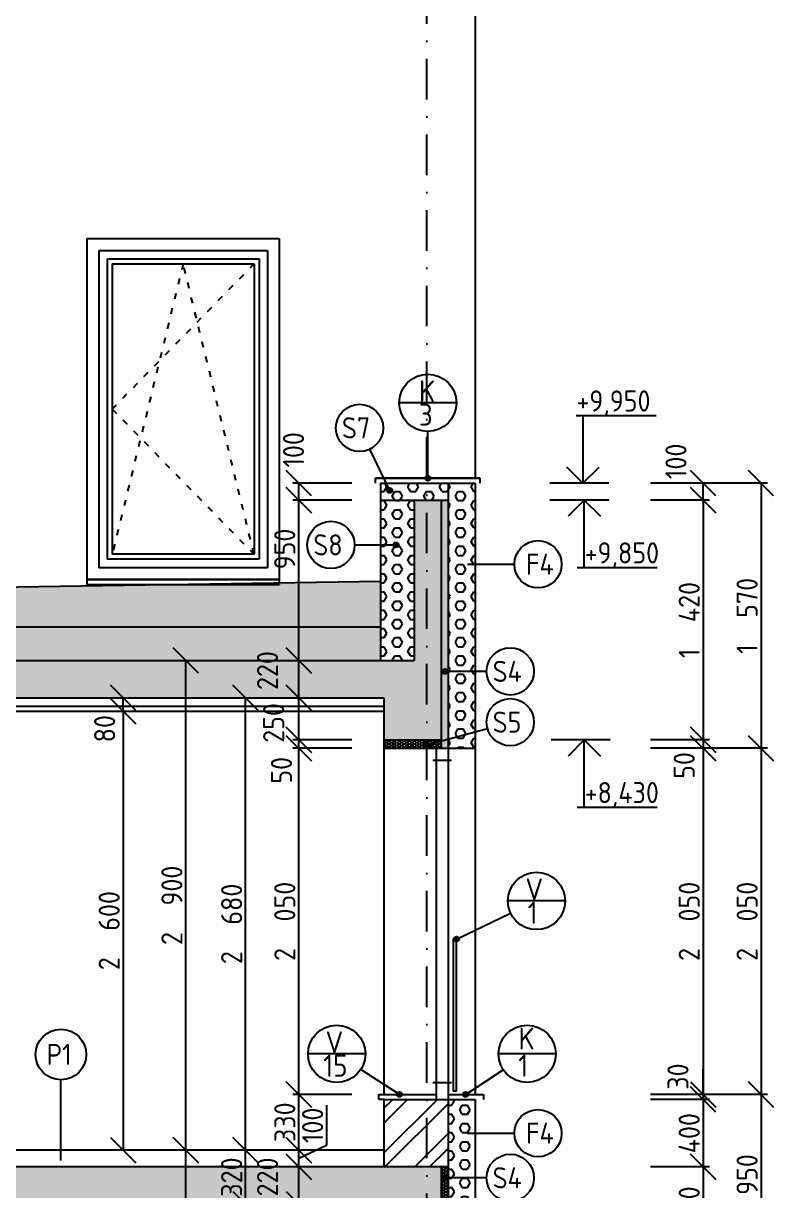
# Model space of a CAD drawing. Extents: x 3792242 to 5145247, y -1546315 to -1031918.
# Drawn here: x 3853876 to 3858322, y -1496001 to -1489085 of the extents above; entities that cross this region are included whole.
import ezdxf

# ---------------------------------------------------------------- set-up
doc = ezdxf.new("R2010")
doc.units = 0
doc.header["$MEASUREMENT"] = 0
doc.linetypes.add('ACAD_ISO03W100', pattern=[30, 12, -18])
doc.linetypes.add('BODKOCIARKOVANA_3', pattern=[5.6, 3, -1.3, 0, -1.3])
doc.layers.get('0').update_dxf_attribs({"linetype": 'CONTINUOUS'})
doc.layers.get('Defpoints').update_dxf_attribs({"color": 61, "linetype": 'CONTINUOUS'})
for name, color, linetype in [('KÓTY', 4, 'CONTINUOUS'), ('MÚRY', 1, 'CONTINUOUS'), ('OKNÁ', 143, 'CONTINUOUS'), ('osi', 253, 'CONTINUOUS'), ('TENKÁ', 7, 'CONTINUOUS'), ('ŠRAFY', 82, 'CONTINUOUS'), ('šrafy-múry', 8, 'CONTINUOUS')]:
    doc.layers.add(name, color=color, linetype=linetype)
doc.styles.add('STYLE1', font='isocp.shx')
doc.dimstyles.new('STANDARD-50', dxfattribs={"dimtxt": 125, "dimasz": 150, "dimexe": 10, "dimexo": 200, "dimgap": 20, "dimtad": 1, "dimdsep": 46, "dimlunit": 6, "dimtxsty": 'STYLE1', "dimblk1": 'OBLIQUE', "dimblk2": 'OBLIQUE', "dimsah": 1, "dimcen": 2.5, "dimse1": 1, "dimse2": 1, "dimadec": 0, "dimazin": 0, "dimtfac": 1, "dimtmove": 1, "dimatfit": 3, "dimldrblk": 'OBLIQUE', "dimfxl": 1, "dimtolj": 1, "dimtzin": 0, "dimarcsym": 0})
pattern_1 = [(45, (-93322.31, 7000), (53.0330086, 194.4543648), [250, -50, 0, -50])]
pattern_2 = [(0, (42813.193, 0), (0, 37.5), [37.5, -37.5]), (90, (42813.193, 0), (-37.5, 2e-15), [37.5, -37.5])]

# ---------------------------------------------------------------- blocks, each defined once
blk = doc.blocks.new('_OBLIQUE')
at = {"color": 0, "linetype": 'ByBlock'}
blk.add_line((-0.5, -0.5), (0.5, 0.5), dxfattribs=at)
blk = doc.blocks.new('*D33274')
at = {"layer": 'Defpoints', "color": 0}
for p in [(3855507.7, -1495860.3), (3856012.7, -1495860.3), (3856012.7, -1496080.3)]:
    blk.add_point(p, dxfattribs=at)
at = {"layer": 'KÓTY', "color": 0, "lineweight": -2, "ltscale": 0.25}
blk.add_line((3855507.7, -1496080.3), (3855507.7, -1495860.3), dxfattribs=at)
at = {"layer": 'KÓTY', "color": 0, "linetype": 'ByBlock', "lineweight": -2, "xscale": 150, "yscale": 150, "zscale": 150}
for p, rotation in [((3855507.7, -1495860.3), 90), ((3855507.7, -1496080.3), 270)]:
    blk.add_blockref('_OBLIQUE', p, dxfattribs=dict(at, rotation=rotation))
at = {"layer": 'KÓTY', "color": 0, "insert": (3855322.7, -1495919.5), "char_height": 125, "attachment_point": 5, "rotation": 90, "style": 'STYLE1'}
blk.add_mtext('\\A1;220', dxfattribs=at)
blk = doc.blocks.new('*D33278')
at = {"layer": 'Defpoints', "color": 0}
for p in [(3855507.7, -1493330.3), (3856012.7, -1493330.3), (3856012.7, -1493380.3)]:
    blk.add_point(p, dxfattribs=at)
at = {"layer": 'KÓTY', "color": 0, "lineweight": -2, "ltscale": 0.25}
blk.add_line((3855507.7, -1493380.3), (3855507.7, -1493330.3), dxfattribs=at)
at = {"layer": 'KÓTY', "color": 0, "linetype": 'ByBlock', "lineweight": -2, "xscale": 150, "yscale": 150, "zscale": 150}
for p, rotation in [((3855507.7, -1493330.3), 90), ((3855507.7, -1493380.3), 270)]:
    blk.add_blockref('_OBLIQUE', p, dxfattribs=dict(at, rotation=rotation))
at = {"layer": 'KÓTY', "color": 0, "insert": (3855405.2, -1493510.5), "char_height": 125, "attachment_point": 5, "rotation": 90, "style": 'STYLE1'}
blk.add_mtext('\\A1;50', dxfattribs=at)
blk = doc.blocks.new('*D33279')
at = {"layer": 'Defpoints', "color": 0}
for p in [(3855507.7, -1493080.3), (3856012.7, -1493080.3), (3856012.7, -1493330.3)]:
    blk.add_point(p, dxfattribs=at)
at = {"layer": 'KÓTY', "color": 0, "lineweight": -2, "ltscale": 0.25}
blk.add_line((3855507.7, -1493330.3), (3855507.7, -1493080.3), dxfattribs=at)
at = {"layer": 'KÓTY', "color": 0, "linetype": 'ByBlock', "lineweight": -2, "xscale": 150, "yscale": 150, "zscale": 150}
for p, rotation in [((3855507.7, -1493080.3), 90), ((3855507.7, -1493330.3), 270)]:
    blk.add_blockref('_OBLIQUE', p, dxfattribs=dict(at, rotation=rotation))
at = {"layer": 'KÓTY', "color": 0, "insert": (3855359.2, -1493230), "char_height": 125, "attachment_point": 5, "rotation": 90, "style": 'STYLE1'}
blk.add_mtext('\\A1;250', dxfattribs=at)
blk = doc.blocks.new('*D33283')
at = {"layer": 'Defpoints', "color": 0}
for p in [(3854838.7, -1495760.3), (3854838.7, -1495760.3), (3854838.7, -1498760.3)]:
    blk.add_point(p, dxfattribs=at)
at = {"layer": 'KÓTY', "color": 0, "lineweight": -2, "ltscale": 0.25}
blk.add_line((3854838.7, -1498760.3), (3854838.7, -1495760.3), dxfattribs=at)
at = {"layer": 'KÓTY', "color": 0, "linetype": 'ByBlock', "lineweight": -2, "xscale": 150, "yscale": 150, "zscale": 150}
for p, rotation in [((3854838.7, -1495760.3), 90), ((3854838.7, -1498760.3), 270)]:
    blk.add_blockref('_OBLIQUE', p, dxfattribs=dict(at, rotation=rotation))
at = {"layer": 'KÓTY', "color": 0, "insert": (3854756.2, -1497260.3), "char_height": 125, "attachment_point": 5, "rotation": 90, "style": 'STYLE1'}
blk.add_mtext('\\A1;3ﾠ000', dxfattribs=at)
blk = doc.blocks.new('*D33284')
at = {"layer": 'Defpoints', "color": 0}
for p in [(3854838.7, -1492860.3), (3854838.7, -1492860.3), (3854838.7, -1495760.3)]:
    blk.add_point(p, dxfattribs=at)
at = {"layer": 'KÓTY', "color": 0, "lineweight": -2, "ltscale": 0.25}
blk.add_line((3854838.7, -1495760.3), (3854838.7, -1492860.3), dxfattribs=at)
at = {"layer": 'KÓTY', "color": 0, "linetype": 'ByBlock', "lineweight": -2, "xscale": 150, "yscale": 150, "zscale": 150}
for p, rotation in [((3854838.7, -1492860.3), 90), ((3854838.7, -1495760.3), 270)]:
    blk.add_blockref('_OBLIQUE', p, dxfattribs=dict(at, rotation=rotation))
at = {"layer": 'KÓTY', "color": 0, "insert": (3854756.2, -1494310.3), "char_height": 125, "attachment_point": 5, "rotation": 90, "style": 'STYLE1'}
blk.add_mtext('\\A1;2ﾠ900', dxfattribs=at)
blk = doc.blocks.new('*D33289')
at = {"layer": 'Defpoints', "color": 0}
for p in [(3855192.7, -1495760.3), (3855192.7, -1495760.3), (3855192.7, -1496080.3)]:
    blk.add_point(p, dxfattribs=at)
at = {"layer": 'KÓTY', "color": 0, "lineweight": -2, "ltscale": 0.25}
blk.add_line((3855192.7, -1496080.3), (3855192.7, -1495760.3), dxfattribs=at)
at = {"layer": 'KÓTY', "color": 0, "linetype": 'ByBlock', "lineweight": -2, "xscale": 150, "yscale": 150, "zscale": 150}
for p, rotation in [((3855192.7, -1495760.3), 90), ((3855192.7, -1496080.3), 270)]:
    blk.add_blockref('_OBLIQUE', p, dxfattribs=dict(at, rotation=rotation))
at = {"layer": 'KÓTY', "color": 0, "insert": (3855110.2, -1495920.3), "char_height": 125, "attachment_point": 5, "rotation": 90, "style": 'STYLE1'}
blk.add_mtext('\\A1;320', dxfattribs=at)
blk = doc.blocks.new('*D33290')
at = {"layer": 'Defpoints', "color": 0}
for p in [(3855192.7, -1493080.3), (3855192.7, -1493080.3), (3855192.7, -1495760.3)]:
    blk.add_point(p, dxfattribs=at)
at = {"layer": 'KÓTY', "color": 0, "lineweight": -2, "ltscale": 0.25}
blk.add_line((3855192.7, -1495760.3), (3855192.7, -1493080.3), dxfattribs=at)
at = {"layer": 'KÓTY', "color": 0, "linetype": 'ByBlock', "lineweight": -2, "xscale": 150, "yscale": 150, "zscale": 150}
for p, rotation in [((3855192.7, -1493080.3), 90), ((3855192.7, -1495760.3), 270)]:
    blk.add_blockref('_OBLIQUE', p, dxfattribs=dict(at, rotation=rotation))
at = {"layer": 'KÓTY', "color": 0, "insert": (3855110.2, -1494420.3), "char_height": 125, "attachment_point": 5, "rotation": 90, "style": 'STYLE1'}
blk.add_mtext('\\A1;2ﾠ680', dxfattribs=at)
blk = doc.blocks.new('*D33295')
at = {"layer": 'Defpoints', "color": 0}
for p in [(3854127.2, -1493160.3), (3854127.2, -1495760.3), (3854466.7, -1495760.3)]:
    blk.add_point(p, dxfattribs=at)
at = {"layer": 'KÓTY', "color": 0, "lineweight": -2, "ltscale": 0.25}
blk.add_line((3854466.7, -1493160.3), (3854466.7, -1495760.3), dxfattribs=at)
at = {"layer": 'KÓTY', "color": 0, "linetype": 'ByBlock', "lineweight": -2, "xscale": 150, "yscale": 150, "zscale": 150}
for p, rotation in [((3854466.7, -1493160.3), 90), ((3854466.7, -1495760.3), 270)]:
    blk.add_blockref('_OBLIQUE', p, dxfattribs=dict(at, rotation=rotation))
at = {"layer": 'KÓTY', "color": 0, "insert": (3854384.2, -1494460.3), "char_height": 125, "attachment_point": 5, "rotation": 90, "style": 'STYLE1'}
blk.add_mtext('\\A1;2ﾠ600', dxfattribs=at)
blk = doc.blocks.new('*D33296')
at = {"layer": 'Defpoints', "color": 0}
for p in [(3854466.7, -1493080.3), (3854466.7, -1493080.3), (3854466.7, -1493160.3)]:
    blk.add_point(p, dxfattribs=at)
at = {"layer": 'KÓTY', "color": 0, "lineweight": -2, "ltscale": 0.25}
blk.add_line((3854466.7, -1493160.3), (3854466.7, -1493080.3), dxfattribs=at)
at = {"layer": 'KÓTY', "color": 0, "linetype": 'ByBlock', "lineweight": -2, "xscale": 150, "yscale": 150, "zscale": 150}
for p, rotation in [((3854466.7, -1493080.3), 90), ((3854466.7, -1493160.3), 270)]:
    blk.add_blockref('_OBLIQUE', p, dxfattribs=dict(at, rotation=rotation))
at = {"layer": 'KÓTY', "color": 0, "insert": (3854357.7, -1493264), "char_height": 125, "attachment_point": 5, "rotation": 90, "style": 'STYLE1'}
blk.add_mtext('\\A1;80', dxfattribs=at)
blk = doc.blocks.new('*D33297')
at = {"layer": 'Defpoints', "color": 0}
for p in [(3855507.7, -1495760.3), (3855507.7, -1495760.3), (3855507.7, -1495860.3)]:
    blk.add_point(p, dxfattribs=at)
at = {"layer": 'KÓTY', "color": 0, "lineweight": -2, "ltscale": 0.25}
for p, q in [((3855672.7, -1495493.9), (3855672.7, -1495734)), ((3855672.7, -1495734), (3855507.7, -1495810.3)), ((3855507.7, -1495860.3), (3855507.7, -1495760.3))]:
    blk.add_line(p, q, dxfattribs=at)
at = {"layer": 'KÓTY', "color": 0, "linetype": 'ByBlock', "lineweight": -2, "xscale": 150, "yscale": 150, "zscale": 150}
for p, rotation in [((3855507.7, -1495760.3), 90), ((3855507.7, -1495860.3), 270)]:
    blk.add_blockref('_OBLIQUE', p, dxfattribs=dict(at, rotation=rotation))
at = {"layer": 'KÓTY', "color": 0, "insert": (3855590.2, -1495614), "char_height": 125, "attachment_point": 5, "rotation": 90, "style": 'STYLE1'}
blk.add_mtext('\\A1;100', dxfattribs=at)
blk = doc.blocks.new('*D33298')
at = {"layer": 'Defpoints', "color": 0}
for p in [(3855507.7, -1495430.3), (3856012.7, -1495430.3), (3856012.7, -1495760.3)]:
    blk.add_point(p, dxfattribs=at)
at = {"layer": 'KÓTY', "color": 0, "lineweight": -2, "ltscale": 0.25}
blk.add_line((3855507.7, -1495760.3), (3855507.7, -1495430.3), dxfattribs=at)
at = {"layer": 'KÓTY', "color": 0, "linetype": 'ByBlock', "lineweight": -2, "xscale": 150, "yscale": 150, "zscale": 150}
for p, rotation in [((3855507.7, -1495430.3), 90), ((3855507.7, -1495760.3), 270)]:
    blk.add_blockref('_OBLIQUE', p, dxfattribs=dict(at, rotation=rotation))
at = {"layer": 'KÓTY', "color": 0, "insert": (3855425.2, -1495595.3), "char_height": 125, "attachment_point": 5, "rotation": 90, "style": 'STYLE1'}
blk.add_mtext('\\A1;330', dxfattribs=at)
blk = doc.blocks.new('*D33299')
at = {"layer": 'Defpoints', "color": 0}
for p in [(3855507.7, -1493380.3), (3856012.7, -1493380.3), (3856012.7, -1495430.3)]:
    blk.add_point(p, dxfattribs=at)
at = {"layer": 'KÓTY', "color": 0, "lineweight": -2, "ltscale": 0.25}
blk.add_line((3855507.7, -1495430.3), (3855507.7, -1493380.3), dxfattribs=at)
at = {"layer": 'KÓTY', "color": 0, "linetype": 'ByBlock', "lineweight": -2, "xscale": 150, "yscale": 150, "zscale": 150}
for p, rotation in [((3855507.7, -1493380.3), 90), ((3855507.7, -1495430.3), 270)]:
    blk.add_blockref('_OBLIQUE', p, dxfattribs=dict(at, rotation=rotation))
at = {"layer": 'KÓTY', "color": 0, "insert": (3855425.2, -1494405.3), "char_height": 125, "attachment_point": 5, "rotation": 90, "style": 'STYLE1'}
blk.add_mtext('\\A1;2ﾠ050', dxfattribs=at)
blk = doc.blocks.new('*D49188')
at = {"layer": 'Defpoints', "color": 0}
for p in [(3855507.7, -1492860.3), (3856012.7, -1492860.3), (3856012.7, -1493080.3)]:
    blk.add_point(p, dxfattribs=at)
at = {"layer": 'KÓTY', "color": 0, "lineweight": -2, "ltscale": 0.25}
blk.add_line((3855507.7, -1493080.3), (3855507.7, -1492860.3), dxfattribs=at)
at = {"layer": 'KÓTY', "color": 0, "linetype": 'ByBlock', "lineweight": -2, "xscale": 150, "yscale": 150, "zscale": 150}
for p, rotation in [((3855507.7, -1492860.3), 90), ((3855507.7, -1493080.3), 270)]:
    blk.add_blockref('_OBLIQUE', p, dxfattribs=dict(at, rotation=rotation))
at = {"layer": 'KÓTY', "color": 0, "insert": (3855322.7, -1492919.5), "char_height": 125, "attachment_point": 5, "rotation": 90, "style": 'STYLE1'}
blk.add_mtext('\\A1;220', dxfattribs=at)
blk = doc.blocks.new('*D49189')
at = {"layer": 'Defpoints', "color": 0}
for p in [(3855507.7, -1491910.3), (3856192.7, -1491910.3), (3855992.7, -1492860.3)]:
    blk.add_point(p, dxfattribs=at)
at = {"layer": 'KÓTY', "color": 0, "lineweight": -2, "ltscale": 0.25}
blk.add_line((3855507.7, -1492860.3), (3855507.7, -1491910.3), dxfattribs=at)
at = {"layer": 'KÓTY', "color": 0, "linetype": 'ByBlock', "lineweight": -2, "xscale": 150, "yscale": 150, "zscale": 150}
for p, rotation in [((3855507.7, -1491910.3), 90), ((3855507.7, -1492860.3), 270)]:
    blk.add_blockref('_OBLIQUE', p, dxfattribs=dict(at, rotation=rotation))
at = {"layer": 'KÓTY', "color": 0, "insert": (3855424.7, -1492199.5), "char_height": 125, "attachment_point": 5, "rotation": 90, "style": 'STYLE1'}
blk.add_mtext('\\A1;950', dxfattribs=at)
blk = doc.blocks.new('*D49190')
at = {"layer": 'Defpoints', "color": 0}
for p in [(3855507.7, -1491810.3), (3856192.7, -1491810.3), (3856192.7, -1491910.3)]:
    blk.add_point(p, dxfattribs=at)
at = {"layer": 'KÓTY', "color": 0, "lineweight": -2, "ltscale": 0.25}
blk.add_line((3855507.7, -1491910.3), (3855507.7, -1491810.3), dxfattribs=at)
at = {"layer": 'KÓTY', "color": 0, "linetype": 'ByBlock', "lineweight": -2, "xscale": 150, "yscale": 150, "zscale": 150}
for p, rotation in [((3855507.7, -1491810.3), 90), ((3855507.7, -1491910.3), 270)]:
    blk.add_blockref('_OBLIQUE', p, dxfattribs=dict(at, rotation=rotation))
at = {"layer": 'KÓTY', "color": 0, "insert": (3855477.2, -1491612), "char_height": 125, "attachment_point": 5, "rotation": 90, "style": 'STYLE1'}
blk.add_mtext('\\A1;100', dxfattribs=at)
blk = doc.blocks.new('*D49270')
at = {"layer": 'Defpoints', "color": 0}
for p in [(3856352.7, -1491910.3), (3856352.7, -1493330.3), (3857904.2, -1493330.3)]:
    blk.add_point(p, dxfattribs=at)
at = {"layer": 'KÓTY', "color": 0, "lineweight": -2, "ltscale": 0.25}
blk.add_line((3857904.2, -1491910.3), (3857904.2, -1493330.3), dxfattribs=at)
at = {"layer": 'KÓTY', "color": 0, "linetype": 'ByBlock', "lineweight": -2, "xscale": 150, "yscale": 150, "zscale": 150}
for p, rotation in [((3857904.2, -1491910.3), 90), ((3857904.2, -1493330.3), 270)]:
    blk.add_blockref('_OBLIQUE', p, dxfattribs=dict(at, rotation=rotation))
at = {"layer": 'KÓTY', "color": 0, "insert": (3857821.7, -1492620.3), "char_height": 125, "attachment_point": 5, "rotation": 90, "style": 'STYLE1'}
blk.add_mtext('\\A1;1ﾠ420', dxfattribs=at)
blk = doc.blocks.new('*D49271')
at = {"layer": 'Defpoints', "color": 0}
for p in [(3856192.7, -1491810.3), (3857904.2, -1491810.3), (3856192.7, -1491910.3)]:
    blk.add_point(p, dxfattribs=at)
at = {"layer": 'KÓTY', "color": 0, "lineweight": -2, "ltscale": 0.25}
blk.add_line((3857904.2, -1491910.3), (3857904.2, -1491810.3), dxfattribs=at)
at = {"layer": 'KÓTY', "color": 0, "linetype": 'ByBlock', "lineweight": -2, "xscale": 150, "yscale": 150, "zscale": 150}
for p, rotation in [((3857904.2, -1491810.3), 90), ((3857904.2, -1491910.3), 270)]:
    blk.add_blockref('_OBLIQUE', p, dxfattribs=dict(at, rotation=rotation))
at = {"layer": 'KÓTY', "color": 0, "insert": (3857743.2, -1491680), "char_height": 125, "attachment_point": 5, "rotation": 90, "style": 'STYLE1'}
blk.add_mtext('\\A1;100', dxfattribs=at)
blk = doc.blocks.new('*D49272')
at = {"layer": 'Defpoints', "color": 0}
for p in [(3856012.7, -1493330.3), (3856012.7, -1493380.3), (3857904.2, -1493380.3)]:
    blk.add_point(p, dxfattribs=at)
at = {"layer": 'KÓTY', "color": 0, "lineweight": -2, "ltscale": 0.25}
blk.add_line((3857904.2, -1493330.3), (3857904.2, -1493380.3), dxfattribs=at)
at = {"layer": 'KÓTY', "color": 0, "linetype": 'ByBlock', "lineweight": -2, "xscale": 150, "yscale": 150, "zscale": 150}
for p, rotation in [((3857904.2, -1493330.3), 90), ((3857904.2, -1493380.3), 270)]:
    blk.add_blockref('_OBLIQUE', p, dxfattribs=dict(at, rotation=rotation))
at = {"layer": 'KÓTY', "color": 0, "insert": (3857792.2, -1493482), "char_height": 125, "attachment_point": 5, "rotation": 90, "style": 'STYLE1'}
blk.add_mtext('\\A1;50', dxfattribs=at)
blk = doc.blocks.new('*D49274')
at = {"layer": 'Defpoints', "color": 0}
for p in [(3856552.7, -1491810.3), (3856552.7, -1493380.3), (3858247.2, -1493380.3)]:
    blk.add_point(p, dxfattribs=at)
at = {"layer": 'KÓTY', "color": 0, "lineweight": -2, "ltscale": 0.25}
blk.add_line((3858247.2, -1491810.3), (3858247.2, -1493380.3), dxfattribs=at)
at = {"layer": 'KÓTY', "color": 0, "linetype": 'ByBlock', "lineweight": -2, "xscale": 150, "yscale": 150, "zscale": 150}
for p, rotation in [((3858247.2, -1491810.3), 90), ((3858247.2, -1493380.3), 270)]:
    blk.add_blockref('_OBLIQUE', p, dxfattribs=dict(at, rotation=rotation))
at = {"layer": 'KÓTY', "color": 0, "insert": (3858164.7, -1492595.3), "char_height": 125, "attachment_point": 5, "rotation": 90, "style": 'STYLE1'}
blk.add_mtext('\\A1;1ﾠ570', dxfattribs=at)
blk = doc.blocks.new('*D49275')
at = {"layer": 'Defpoints', "color": 0}
for p in [(3856552.7, -1493380.3), (3856552.7, -1495430.3), (3858247.2, -1495430.3)]:
    blk.add_point(p, dxfattribs=at)
at = {"layer": 'KÓTY', "color": 0, "lineweight": -2, "ltscale": 0.25}
blk.add_line((3858247.2, -1493380.3), (3858247.2, -1495430.3), dxfattribs=at)
at = {"layer": 'KÓTY', "color": 0, "linetype": 'ByBlock', "lineweight": -2, "xscale": 150, "yscale": 150, "zscale": 150}
for p, rotation in [((3858247.2, -1493380.3), 90), ((3858247.2, -1495430.3), 270)]:
    blk.add_blockref('_OBLIQUE', p, dxfattribs=dict(at, rotation=rotation))
at = {"layer": 'KÓTY', "color": 0, "insert": (3858164.7, -1494405.3), "char_height": 125, "attachment_point": 5, "rotation": 90, "style": 'STYLE1'}
blk.add_mtext('\\A1;2ﾠ050', dxfattribs=at)
blk = doc.blocks.new('*D49276')
at = {"layer": 'Defpoints', "color": 0}
for p in [(3856552.7, -1495430.3), (3856552.7, -1496380.3), (3858247.2, -1496380.3)]:
    blk.add_point(p, dxfattribs=at)
at = {"layer": 'KÓTY', "color": 0, "lineweight": -2, "ltscale": 0.25}
blk.add_line((3858247.2, -1495430.3), (3858247.2, -1496380.3), dxfattribs=at)
at = {"layer": 'KÓTY', "color": 0, "linetype": 'ByBlock', "lineweight": -2, "xscale": 150, "yscale": 150, "zscale": 150}
for p, rotation in [((3858247.2, -1495430.3), 90), ((3858247.2, -1496380.3), 270)]:
    blk.add_blockref('_OBLIQUE', p, dxfattribs=dict(at, rotation=rotation))
at = {"layer": 'KÓTY', "color": 0, "insert": (3858164.7, -1495905.3), "char_height": 125, "attachment_point": 5, "rotation": 90, "style": 'STYLE1'}
blk.add_mtext('\\A1;950', dxfattribs=at)
blk = doc.blocks.new('*D49283')
at = {"layer": 'Defpoints', "color": 0}
for p in [(3856322.7, -1495430.3), (3856322.7, -1495460.3), (3857904.2, -1495460.3)]:
    blk.add_point(p, dxfattribs=at)
at = {"layer": 'KÓTY', "color": 0, "lineweight": -2, "ltscale": 0.25}
for p, q in [((3857904.2, -1495430.3), (3857904.2, -1495280.3)), ((3857904.2, -1495430.3), (3857904.2, -1495460.3)), ((3857904.2, -1495460.3), (3857904.2, -1495610.3))]:
    blk.add_line(p, q, dxfattribs=at)
at = {"layer": 'KÓTY', "color": 0, "linetype": 'ByBlock', "lineweight": -2, "xscale": 150, "yscale": 150, "zscale": 150}
for p, rotation in [((3857904.2, -1495430.3), 270), ((3857904.2, -1495460.3), 90)]:
    blk.add_blockref('_OBLIQUE', p, dxfattribs=dict(at, rotation=rotation))
at = {"layer": 'KÓTY', "color": 0, "insert": (3857755.2, -1495325), "char_height": 125, "attachment_point": 5, "rotation": 90, "style": 'STYLE1'}
blk.add_mtext('\\A1;30', dxfattribs=at)
blk = doc.blocks.new('*D49284')
at = {"layer": 'Defpoints', "color": 0}
for p in [(3856012.7, -1493380.3), (3856012.7, -1495430.3), (3857904.2, -1495430.3)]:
    blk.add_point(p, dxfattribs=at)
at = {"layer": 'KÓTY', "color": 0, "lineweight": -2, "ltscale": 0.25}
blk.add_line((3857904.2, -1493380.3), (3857904.2, -1495430.3), dxfattribs=at)
at = {"layer": 'KÓTY', "color": 0, "linetype": 'ByBlock', "lineweight": -2, "xscale": 150, "yscale": 150, "zscale": 150}
for p, rotation in [((3857904.2, -1493380.3), 90), ((3857904.2, -1495430.3), 270)]:
    blk.add_blockref('_OBLIQUE', p, dxfattribs=dict(at, rotation=rotation))
at = {"layer": 'KÓTY', "color": 0, "insert": (3857821.7, -1494405.3), "char_height": 125, "attachment_point": 5, "rotation": 90, "style": 'STYLE1'}
blk.add_mtext('\\A1;2ﾠ050', dxfattribs=at)
blk = doc.blocks.new('*D49285')
at = {"layer": 'Defpoints', "color": 0}
for p in [(3856012.7, -1495460.3), (3856012.7, -1495860.3), (3857904.2, -1495860.3)]:
    blk.add_point(p, dxfattribs=at)
at = {"layer": 'KÓTY', "color": 0, "lineweight": -2, "ltscale": 0.25}
blk.add_line((3857904.2, -1495460.3), (3857904.2, -1495860.3), dxfattribs=at)
at = {"layer": 'KÓTY', "color": 0, "linetype": 'ByBlock', "lineweight": -2, "xscale": 150, "yscale": 150, "zscale": 150}
for p, rotation in [((3857904.2, -1495460.3), 90), ((3857904.2, -1495860.3), 270)]:
    blk.add_blockref('_OBLIQUE', p, dxfattribs=dict(at, rotation=rotation))
at = {"layer": 'KÓTY', "color": 0, "insert": (3857821.7, -1495660.3), "char_height": 125, "attachment_point": 5, "rotation": 90, "style": 'STYLE1'}
blk.add_mtext('\\A1;400', dxfattribs=at)
blk = doc.blocks.new('*D49286')
at = {"layer": 'Defpoints', "color": 0}
for p in [(3856012.7, -1495860.3), (3856012.7, -1496330.3), (3857904.2, -1496330.3)]:
    blk.add_point(p, dxfattribs=at)
at = {"layer": 'KÓTY', "color": 0, "lineweight": -2, "ltscale": 0.25}
blk.add_line((3857904.2, -1495860.3), (3857904.2, -1496330.3), dxfattribs=at)
at = {"layer": 'KÓTY', "color": 0, "linetype": 'ByBlock', "lineweight": -2, "xscale": 150, "yscale": 150, "zscale": 150}
for p, rotation in [((3857904.2, -1495860.3), 90), ((3857904.2, -1496330.3), 270)]:
    blk.add_blockref('_OBLIQUE', p, dxfattribs=dict(at, rotation=rotation))
at = {"layer": 'KÓTY', "color": 0, "insert": (3857821.7, -1496095.3), "char_height": 125, "attachment_point": 5, "rotation": 90, "style": 'STYLE1'}
blk.add_mtext('\\A1;470', dxfattribs=at)

msp = doc.modelspace()

# ---------------------------------------------------------------- hatches: boundary and pattern name
at = {"layer": 'TENKÁ'}
h = msp.add_hatch(color=256, dxfattribs=at)
h.dxf.hatch_style = 1
h.paths.add_polyline_path([(3856272.693, -1491765.27, 2.41421356), (3856287.693, -1491780.27, 0.41421356)])
h = msp.add_hatch(color=256, dxfattribs=at)
h.dxf.hatch_style = 1
h.paths.add_polyline_path([(3856046.693, -1491837.5, 2.41421356), (3856061.693, -1491852.5, 0.41421356)])
h = msp.add_hatch(color=256, dxfattribs=at)
h.dxf.hatch_style = 1
h.paths.add_polyline_path([(3856084.693, -1492160.176, 2.41421356), (3856099.693, -1492175.176, 0.41421356)])
h = msp.add_hatch(color=256, dxfattribs=at)
h.dxf.hatch_style = 1
h.paths.add_polyline_path([(3856375.193, -1492909.676, -2.41421356), (3856360.193, -1492924.676, -0.41421356)])
h = msp.add_hatch(color=256, dxfattribs=at)
h.dxf.hatch_style = 1
h.paths.add_polyline_path([(3856266.193, -1493345.446, 2.41421356), (3856281.193, -1493360.446, 0.41421356)])
h = msp.add_hatch(color=256, dxfattribs=at)
h.dxf.hatch_style = 1
h.paths.add_polyline_path([(3856442.693, -1494495.27, 2.41421356), (3856457.693, -1494510.27, 0.41421356)])
h = msp.add_hatch(color=256, dxfattribs=at)
h.dxf.hatch_style = 1
h.paths.add_polyline_path([(3856104.693, -1495415.27, -2.41421356), (3856089.693, -1495430.27, -0.41421356)])
h = msp.add_hatch(color=256, dxfattribs=at)
h.dxf.hatch_style = 1
h.paths.add_polyline_path([(3856497.693, -1495415.27, -2.41421356), (3856482.693, -1495430.27, -0.41421356)])
h = msp.add_hatch(color=256, dxfattribs=at)
h.dxf.hatch_style = 1
h.paths.add_polyline_path([(3856375.193, -1495909.676, -2.41421356), (3856360.193, -1495924.676, -0.41421356)])
at = {"layer": 'ŠRAFY'}
h = msp.add_hatch(dxfattribs=at)
h.set_pattern_fill('HEX', color=256, scale=250)
h.set_pattern_definition([(0, (-605392.31, 16000), (0, 54.12658774), [31.25, -62.5]), (120, (-605392.31, 16000), (-46.875, -27.06329387), [31.25, -62.5]), (60, (-605361.06, 16000), (-46.875, 27.06329387), [31.25, -62.5])])
h.paths.add_polyline_path([(3856552.693, -1493380.27), (3856552.693, -1491810.27), (3855992.693, -1491810.27), (3855992.693, -1492392.808), (3855992.693, -1492660.27), (3855992.693, -1492860.27), (3856192.693, -1492860.27), (3856192.693, -1491910.27), (3856352.693, -1491910.27), (3856392.693, -1491910.27), (3856392.693, -1493380.27)])
h = msp.add_hatch(dxfattribs=at)
h.set_pattern_fill('HONEY', color=256, scale=80, angle=180)
h.set_pattern_definition([(0, (-590771.307, 7000), (15, 8.660254038), [10, -20]), (120, (-590771.307, 7000), (-15, 8.660254038), [10, -20]), (60, (-590771.307, 7000), (9e-15, 17.320508076), [-20, 10])])
h.paths.add_polyline_path([(3856392.693, -1491910.27), (3856352.693, -1491910.27), (3856352.693, -1493380.27), (3856392.693, -1493380.27)])
h = msp.add_hatch(dxfattribs=at)
h.set_pattern_fill('SQUARE', color=256, scale=300)
h.set_pattern_definition(pattern_2)
h.paths.add_polyline_path([(3855992.693, -1492392.808), (3855392.693, -1492401.808), (3855392.693, -1492410.27), (3854828.526, -1492410.27), (3849482.925, -1492490.454), (3849428.524, -1492490.454), (3849427.479, -1492583.858), (3849427.479, -1492586.671), (3849427.479, -1492660.27), (3855992.693, -1492660.27)])
h = msp.add_hatch(dxfattribs=at)
h.set_pattern_fill('SQUARE', color=256, scale=300)
h.set_pattern_definition(pattern_2)
h.paths.add_polyline_path([(3849342.693, -1493080.27), (3849342.693, -1492860.27), (3849342.693, -1492740.27), (3849592.693, -1492740.27), (3849592.693, -1492860.27), (3855992.693, -1492860.27), (3855992.693, -1492660.27), (3849427.479, -1492660.27), (3849427.479, -1492586.671, 0.41421356), (3849426.073, -1492585.264), (3849410.745, -1492585.264, -0.34199915), (3849407.114, -1492588.077), (3849424.666, -1492588.639), (3849424.104, -1492732.452), (3849393.728, -1492731.889), (3849393.728, -1492725.421, 0.41421356), (3849392.322, -1492724.014), (3849383.884, -1492724.014, 0.41421356), (3849382.478, -1492725.421), (3849381.915, -1492732.452), (3849351.87, -1492732.452, -0.41421356), (3849350.604, -1492731.186), (3849350.885, -1492728.692), (3849358.663, -1492724.201), (3849359.126, -1492722.473), (3849350.604, -1492707.712), (3849351.166, -1492588.077), (3849383.65, -1492588.639), (3849384.1, -1492593.702), (3849392.556, -1492593.252), (3849393.119, -1492588.077), (3849407.114, -1492588.077, -0.34199915), (3849403.483, -1492585.264), (3849392.322, -1492585.264, 0.41421356), (3849389.744, -1492586.671), (3849389.181, -1492591.827), (3849387.025, -1492591.827), (3849386.462, -1492586.671, 0.41420819), (3849385.056, -1492585.264), (3849349.198, -1492585.264, 0.41420819), (3849347.791, -1492586.671), (3849347.791, -1492708.466), (3849355.284, -1492721.443, -0.4142149), (3849354.821, -1492723.172), (3849348.495, -1492726.824), (3849347.791, -1492733.858, 0.41421263), (3849349.198, -1492735.264), (3849383.884, -1492735.264, 0.41421263), (3849385.29, -1492733.858), (3849385.29, -1492728.233, -0.41420819), (3849386.697, -1492726.827), (3849389.509, -1492726.827, 0.54628308), (3849388.078, -1492727.969, 0.35991249), (3849386.697, -1492726.827, 0.41420819), (3849385.29, -1492728.233), (3849385.29, -1492733.858, -0.41421263), (3849383.884, -1492735.264), (3849349.198, -1492735.264, -0.41421263), (3849347.791, -1492733.858), (3849348.495, -1492726.824), (3849354.821, -1492723.172, 0.4142149), (3849355.284, -1492721.443), (3849347.791, -1492708.466), (3849347.791, -1492586.671), (3849346.385, -1492585.264), (3849347.791, -1492583.858), (3849348.495, -1492576.824), (3849354.821, -1492573.172, 0.4142149), (3849355.284, -1492571.443), (3849347.791, -1492558.466), (3849347.791, -1492435.264), (3849335.194, -1492435.264), (3849332.85, -1492435.264), (3849332.85, -1493130.27), (3849352.693, -1493130.27), (3849352.693, -1493080.27)])
edge = h.paths.add_edge_path(flags=16)
edge.add_arc((3849465.354, -1492731.889), 0.562, 0.0036043, 230.7735986, ccw=False)
edge = h.paths.add_edge_path(flags=16)
edge.add_arc((3849456.166, -1492731.889), 0.562, 322.6378402, 179.9963956, ccw=False)
h = msp.add_hatch(dxfattribs=at)
h.set_pattern_fill('HONEY', color=256, scale=80, angle=180)
h.set_pattern_definition([(0, (-590771.307, 7000), (15, 8.660254038), [10, -20]), (120, (-590771.307, 7000), (-15, 8.660254038), [10, -20]), (60, (-590771.307, 7000), (4e-15, 17.320508076), [-20, 10])])
h.paths.add_polyline_path([(3856012.693, -1493330.27), (3856352.693, -1493330.27), (3856352.693, -1493380.27), (3856322.693, -1493380.27), (3856012.693, -1493380.27)])
h = msp.add_hatch(dxfattribs=at)
h.set_pattern_fill('ANSI32', color=256, scale=500)
h.set_pattern_definition([(45, (10351.7, -394519.38), (-132.5825215, 132.5825215), []), (45, (10440.08, -394519.38), (-132.5825215, 132.5825215), [])])
h.paths.add_polyline_path([(3856012.693, -1495860.27), (3856012.693, -1495760.27), (3856012.693, -1495460.27), (3856322.693, -1495460.27), (3856392.693, -1495460.27), (3856392.693, -1495860.27), (3856312.693, -1495860.27)])
h = msp.add_hatch(dxfattribs=at)
h.set_pattern_fill('HEX', color=256, scale=250, angle=180)
h.set_pattern_definition([(0, (-580897.81, 36883.5), (0, 54.12658774), [31.25, -62.5]), (120, (-580897.81, 36883.5), (-46.875, -27.06329387), [31.25, -62.5]), (60, (-580866.56, 36883.5), (-46.875, 27.06329387), [31.25, -62.5])])
h.paths.add_polyline_path([(3856392.693, -1496380.27), (3856552.693, -1496380.27), (3856552.693, -1495460.27), (3856392.693, -1495460.27)])
h = msp.add_hatch(dxfattribs=at)
h.set_pattern_fill('HONEY', color=256, scale=80, angle=180)
h.set_pattern_definition([(0, (-580774.307, 4000), (15, 8.660254038), [10, -20]), (120, (-580774.307, 4000), (-15, 8.660254038), [10, -20]), (60, (-580774.307, 4000), (4e-15, 17.320508076), [-20, 10])])
h.paths.add_polyline_path([(3856392.693, -1496330.27), (3856352.693, -1496330.27), (3856352.693, -1495860.27), (3856392.693, -1495860.27)])
at = {"layer": 'šrafy-múry'}
h = msp.add_hatch(dxfattribs=at)
h.set_pattern_fill('ANSI36', color=253, scale=800)
h.set_pattern_definition(pattern_1)
h.paths.add_polyline_path([(3842912.693, -1492860.27), (3842912.693, -1491910.27), (3842752.693, -1491910.27), (3842752.693, -1493330.27), (3843092.693, -1493330.27), (3843092.693, -1493080.27), (3847312.693, -1493080.27), (3847427.693, -1493080.27), (3848427.693, -1493080.27), (3848442.693, -1493080.27), (3848442.693, -1492860.27), (3843112.693, -1492860.27)])
h.paths.add_polyline_path([(3849342.693, -1493080.27), (3850842.693, -1493080.27), (3850957.693, -1493080.27), (3851007.693, -1493080.27), (3856012.693, -1493080.27), (3856012.693, -1493330.27), (3856352.693, -1493330.27), (3856352.693, -1491910.27), (3856192.693, -1491910.27), (3856192.693, -1492860.27), (3855992.693, -1492860.27), (3852782.693, -1492860.27), (3849342.693, -1492860.27)])
h = msp.add_hatch(dxfattribs=at)
h.set_pattern_fill('ANSI36', color=253, scale=800)
h.set_pattern_definition(pattern_1)
h.paths.add_polyline_path([(3856352.693, -1496330.27), (3856352.693, -1495860.27), (3842752.693, -1495860.27), (3842752.693, -1496330.27), (3843092.693, -1496330.27), (3843092.693, -1496080.27), (3850342.693, -1496080.27), (3850507.693, -1496080.27), (3852952.693, -1496080.27), (3853067.693, -1496080.27), (3856012.693, -1496080.27), (3856012.693, -1496330.27)])

# ---------------------------------------------------------------- linework, layer by layer
at = {"layer": 'KÓTY', "ltscale": 0.25}
for p, q in [((3855823.096, -1491810.27), (3855473.096, -1491810.27)), ((3857346.096, -1491810.27), (3856996.096, -1491810.27)), ((3857942.193, -1491810.27), (3857592.193, -1491810.27)), ((3858285.193, -1491810.27), (3857935.193, -1491810.27)), ((3855823.096, -1491910.27), (3855473.096, -1491910.27)), ((3857346.096, -1491910.27), (3856996.096, -1491910.27)), ((3857942.193, -1491910.27), (3857592.193, -1491910.27)), ((3855823.096, -1493330.27), (3855473.096, -1493330.27)), ((3855823.096, -1493380.27), (3855473.096, -1493380.27)), ((3857353.693, -1493330.27), (3857003.693, -1493330.27)), ((3857942.193, -1493330.27), (3857592.193, -1493330.27)), ((3857942.193, -1493380.27), (3857592.193, -1493380.27)), ((3858285.193, -1493380.27), (3857935.193, -1493380.27)), ((3855823.096, -1495430.27), (3855473.096, -1495430.27)), ((3857942.193, -1495430.27), (3857592.193, -1495430.27)), ((3857942.193, -1495460.27), (3857592.193, -1495460.27)), ((3858285.193, -1495430.27), (3857935.193, -1495430.27)), ((3857942.193, -1495860.27), (3857592.193, -1495860.27))]:
    msp.add_line(p, q, dxfattribs=at)
at = {"layer": 'MÚRY'}
for p, q in [((3855992.693, -1491810.27), (3856552.693, -1491810.27)), ((3855992.693, -1491810.27), (3855992.693, -1492392.808)), ((3856552.693, -1491810.27), (3856552.693, -1493380.27)), ((3855992.693, -1492392.808), (3849482.925, -1492490.454)), ((3853067.693, -1493080.27), (3856012.693, -1493080.27)), ((3856012.693, -1493080.27), (3856012.693, -1493380.27)), ((3856012.693, -1493380.27), (3856552.693, -1493380.27)), ((3856012.693, -1495460.27), (3856552.693, -1495460.27)), ((3856012.693, -1495460.27), (3856012.693, -1495760.27)), ((3856552.693, -1495460.27), (3856552.693, -1496380.27)), ((3856012.693, -1495760.27), (3850507.693, -1495760.27))]:
    msp.add_line(p, q, dxfattribs=at)
at = {"layer": 'OKNÁ'}
for p, q in [((3854402.693, -1490510.27), (3854402.693, -1492230.27)), ((3854402.693, -1490510.27), (3855242.693, -1490510.27)), ((3855242.693, -1490510.27), (3855242.693, -1492230.27)), ((3855242.693, -1492230.27), (3854402.693, -1492230.27))]:
    msp.add_line(p, q, dxfattribs=at)
at = {"layer": 'OKNÁ', "linetype": 'ACAD_ISO03W100', "ltscale": 3}
for p, q in [((3855242.693, -1490510.27), (3854402.693, -1491370.27)), ((3854822.693, -1490510.27), (3854402.693, -1492230.27)), ((3855242.693, -1492230.27), (3854822.693, -1490510.27)), ((3854402.693, -1491370.27), (3855242.693, -1492230.27))]:
    msp.add_line(p, q, dxfattribs=at)
at = {"layer": 'OKNÁ', "ltscale": 0.25}
for p, q in [((3856508.193, -1492289.981), (3856785.554, -1492289.981)), ((3856621.193, -1492924.676), (3856375.193, -1492924.676)), ((3856266.193, -1493360.446), (3856626.126, -1493262.283)), ((3856322.693, -1493380.27), (3856322.693, -1495460.27)), ((3856392.693, -1493380.27), (3856392.693, -1495460.27)), ((3856302.693, -1493450.27), (3856412.693, -1493450.27)), ((3854098.774, -1495821.838), (3854098.774, -1495344.162)), ((3856302.693, -1495360.27), (3856412.693, -1495360.27)), ((3856508.193, -1495660.379), (3856785.554, -1495660.379)), ((3856621.193, -1495924.676), (3856375.193, -1495924.676))]:
    msp.add_line(p, q, dxfattribs=at)
msp.add_lwpolyline([(3856442.693, -1494510.27), (3856422.693, -1494510.27), (3856422.693, -1495410.27), (3856442.693, -1495410.27)], close=True, dxfattribs=at)
for centre, radius in [((3855868.193, -1491482.176), 140), ((3855698.693, -1492175.176), 140), ((3856925.554, -1492289.981), 140), ((3856761.193, -1492924.676), 140), ((3856761.193, -1493225.446), 140), ((3854098.774, -1495194.162), 150), ((3856925.554, -1495660.379), 140), ((3856761.193, -1495924.676), 140)]:
    msp.add_circle(centre, radius, dxfattribs=at)
at = {"layer": 'osi', "linetype": 'BODKOCIARKOVANA_3', "ltscale": 80}
msp.add_line((3856267.693, -1508356), (3856267.693, -1485946), dxfattribs=at)
at = {"layer": 'TENKÁ'}
for p, q in [((3856552.693, -1488760.27), (3856552.693, -1491780.27)), ((3854252.693, -1490360.27), (3854252.693, -1492380.27)), ((3854252.693, -1490360.27), (3855392.693, -1490360.27)), ((3855392.693, -1490360.27), (3855392.693, -1492380.27)), ((3854322.693, -1490430.27), (3855322.693, -1490430.27)), ((3854322.693, -1490430.27), (3854322.693, -1492310.27)), ((3854372.693, -1490480.27), (3855272.693, -1490480.27)), ((3854372.693, -1490480.27), (3854372.693, -1492260.27)), ((3855272.693, -1490480.27), (3855272.693, -1492260.27)), ((3855322.693, -1490430.27), (3855322.693, -1492310.27)), ((3856046.693, -1491852.5), (3855928.981, -1491608.29)), ((3856582.693, -1491780.27), (3855962.693, -1491780.27)), ((3855962.693, -1491810.27), (3855962.693, -1491780.27)), ((3855962.693, -1491780.27), (3856582.693, -1491780.27)), ((3856582.693, -1491780.27), (3855982.693, -1491780.27)), ((3856582.693, -1491810.27), (3856582.693, -1491780.27)), ((3856392.693, -1491810.27), (3856392.693, -1493380.27)), ((3855992.693, -1491910.27), (3856352.693, -1491910.27)), ((3856192.693, -1491910.27), (3856192.693, -1492860.27)), ((3856352.693, -1491910.27), (3856352.693, -1493380.27)), ((3856352.693, -1491910.27), (3856392.693, -1491910.27)), ((3855838.693, -1492175.176), (3856084.693, -1492175.176)), ((3855272.693, -1492260.27), (3854372.693, -1492260.27)), ((3855322.693, -1492310.27), (3854322.693, -1492310.27)), ((3855392.693, -1492380.27), (3854252.693, -1492380.27)), ((3854252.693, -1492380.27), (3855392.693, -1492380.27)), ((3854252.693, -1492380.27), (3854252.693, -1492410.27)), ((3854252.693, -1492380.27), (3855392.693, -1492380.27)), ((3854252.693, -1492410.27), (3855392.693, -1492410.27)), ((3855392.693, -1492380.27), (3855392.693, -1492410.27)), ((3855992.693, -1492392.808), (3855992.693, -1492860.27)), ((3849427.479, -1492660.27), (3855992.693, -1492660.27)), ((3849342.693, -1492860.27), (3856192.693, -1492860.27)), ((3853067.693, -1493130.27), (3856012.693, -1493130.27)), ((3853067.693, -1493160.27), (3856012.693, -1493160.27)), ((3856012.693, -1493330.27), (3856352.693, -1493330.27)), ((3856012.693, -1493380.27), (3856012.693, -1495430.27)), ((3856552.693, -1493380.27), (3856552.693, -1495430.27)), ((3856442.693, -1494510.27), (3856763.463, -1494357.57)), ((3856104.693, -1495430.27), (3855875.56, -1495282.502)), ((3856497.693, -1495430.27), (3856719.257, -1495284.018)), ((3855982.693, -1495430.27), (3856322.693, -1495430.27)), ((3855982.693, -1495460.27), (3855982.693, -1495430.27)), ((3856012.693, -1495460.27), (3855982.693, -1495460.27)), ((3856392.693, -1495430.27), (3856602.693, -1495430.27)), ((3856392.693, -1495460.27), (3856392.693, -1496380.27)), ((3856602.693, -1495430.27), (3856602.693, -1495460.27)), ((3856012.693, -1495760.27), (3856012.693, -1495860.27)), ((3856392.693, -1495860.27), (3842712.693, -1495860.27)), ((3856352.693, -1495860.27), (3856352.693, -1496330.27))]:
    msp.add_line(p, q, dxfattribs=at)
at = {"layer": 'TENKÁ', "ltscale": 0.25}
for p, q in [((3856442.693, -1491333.367), (3856102.693, -1491333.367)), ((3856272.693, -1491795.27), (3856272.693, -1491503.367)), ((3857086.958, -1494284.5), (3856746.958, -1494284.5)), ((3855902.693, -1495190.367), (3855562.693, -1495190.367)), ((3857031.135, -1495190.367), (3856691.135, -1495190.367))]:
    msp.add_line(p, q, dxfattribs=at)
at = {"layer": 'TENKÁ', "linetype": 'ByBlock', "ltscale": 0.25}
for p, q in [((3857624.957, -1491410.27), (3857151.059, -1491410.27)), ((3857192.152, -1491410.27), (3857192.152, -1491810.27)), ((3857192.152, -1491810.27), (3857096.693, -1491714.811)), ((3857192.152, -1491810.27), (3857287.612, -1491714.811)), ((3857199.749, -1491910.27), (3857104.29, -1492005.73)), ((3857199.749, -1491910.27), (3857295.209, -1492005.73)), ((3857199.749, -1492310.27), (3857199.749, -1491910.27)), ((3857632.554, -1492310.27), (3857158.656, -1492310.27)), ((3857199.749, -1493330.27), (3857104.29, -1493425.73)), ((3857199.749, -1493330.27), (3857295.209, -1493425.73)), ((3857199.749, -1493730.27), (3857199.749, -1493330.27)), ((3857632.554, -1493730.27), (3857158.656, -1493730.27))]:
    msp.add_line(p, q, dxfattribs=at)
at = {"layer": 'TENKÁ', "ltscale": 0.25}
for centre in [(3856272.693, -1491333.367), (3856916.958, -1494284.5), (3855732.693, -1495190.367), (3856861.135, -1495190.367)]:
    msp.add_circle(centre, 170, dxfattribs=at)
at = {"layer": 'TENKÁ'}
for centre in [(3856272.693, -1491780.27), (3856046.693, -1491852.5), (3856084.693, -1492175.176), (3856375.193, -1492924.676), (3856266.193, -1493360.446), (3856442.693, -1494510.27), (3856104.693, -1495430.27), (3856497.693, -1495430.27), (3856375.193, -1495924.676)]:
    msp.add_circle(centre, 15, dxfattribs=at)

# ---------------------------------------------------------------- texts
at = {"layer": 'TENKÁ', "style": 'STYLE1'}
for s, p in [('K', (3856220.662, -1491329.867)), ('3', (3856219.662, -1491468.504)), ('V', (3856850.928, -1494281)), ('1', (3856864.428, -1494419.637)), ('K', (3856809.605, -1495164.867)), ('V', (3855666.662, -1495186.867)), ('15', (3855653.162, -1495325.503)), ('1', (3856808.605, -1495325.503))]:
    msp.add_text(s, height=130, dxfattribs=at).set_placement(p)
at = {"layer": 'TENKÁ', "ltscale": 0.25, "style": 'STYLE1'}
for s, p in [('+9,950', (3857153.495, -1491384.944)), ('S7', (3855763.888, -1491544.354)), ('S8', (3855594.388, -1492237.354)), ('+9,850', (3857202.185, -1492284.944)), ('F4', (3856854.25, -1492352.158)), ('S4', (3856656.888, -1492986.854)), ('S5', (3856656.888, -1493287.624)), ('+8,430', (3857202.185, -1493704.944)), ('P1', (3854012.969, -1495256.34)), ('F4', (3856854.25, -1495722.556)), ('S4', (3856656.888, -1495986.854))]:
    msp.add_text(s, height=125, dxfattribs=at).set_placement(p)

# ---------------------------------------------------------------- dimensions: what is measured, and where the dimension line sits
at = {"layer": 'KÓTY', "ltscale": 0.25}
for base, p1, p2, picture, middle in [((3855507.693, -1491810.27), (3856192.693, -1491910.27), (3856192.693, -1491810.27), '*D49190', (3855559.693, -1491612)), ((3857904.193, -1491810.27), (3856192.693, -1491910.27), (3856192.693, -1491810.27), '*D49271', (3857825.693, -1491680)), ((3855507.693, -1491910.27), (3855992.693, -1492860.27), (3856192.693, -1491910.27), '*D49189', (3855507.193, -1492199.5)), ((3854466.693, -1493080.27), (3854466.693, -1493160.27), (3854466.693, -1493080.27), '*D33296', (3854440.193, -1493264)), ((3855507.693, -1493080.27), (3856012.693, -1493330.27), (3856012.693, -1493080.27), '*D33279', (3855441.693, -1493230)), ((3855507.693, -1493330.27), (3856012.693, -1493380.27), (3856012.693, -1493330.27), '*D33278', (3855487.693, -1493510.5)), ((3857904.193, -1493380.27), (3856012.693, -1493330.27), (3856012.693, -1493380.27), '*D49272', (3857874.693, -1493482)), ((3857904.193, -1495460.27), (3856322.693, -1495430.27), (3856322.693, -1495460.27), '*D49283', (3857837.693, -1495325)), ((3855507.693, -1495760.27), (3855507.693, -1495860.27), (3855507.693, -1495760.27), '*D33297', (3855672.693, -1495714))]:
    dim = msp.add_linear_dim(base=base, p1=p1, p2=p2, angle=90, dimstyle='STANDARD-50', override={"dimtxsty": 'STYLE1', "dimldrblk": 'OBLIQUE'}, dxfattribs=at)
    dim.commit()
    dim.dimension.update_dxf_attribs({"geometry": picture, "text_midpoint": middle, "dimtype": 160})
for base, p1, p2, picture, middle in [((3858247.193, -1493380.27), (3856552.693, -1491810.27), (3856552.693, -1493380.27), '*D49274', (3858164.65, -1492595.27)), ((3857904.193, -1493330.27), (3856352.693, -1491910.27), (3856352.693, -1493330.27), '*D49270', (3857821.65, -1492620.27)), ((3854838.693, -1492860.27), (3854838.693, -1495760.27), (3854838.693, -1492860.27), '*D33284', (3854756.15, -1494310.27)), ((3855507.693, -1492860.27), (3856012.693, -1493080.27), (3856012.693, -1492860.27), '*D49188', (3855322.693, -1492919.52)), ((3855192.693, -1493080.27), (3855192.693, -1495760.27), (3855192.693, -1493080.27), '*D33290', (3855110.15, -1494420.27)), ((3854466.693, -1495760.27), (3854127.193, -1493160.27), (3854127.193, -1495760.27), '*D33295', (3854384.15, -1494460.27)), ((3855507.693, -1493380.27), (3856012.693, -1495430.27), (3856012.693, -1493380.27), '*D33299', (3855425.15, -1494405.27)), ((3857904.193, -1495430.27), (3856012.693, -1493380.27), (3856012.693, -1495430.27), '*D49284', (3857821.65, -1494405.27)), ((3858247.193, -1495430.27), (3856552.693, -1493380.27), (3856552.693, -1495430.27), '*D49275', (3858164.65, -1494405.27)), ((3855507.693, -1495430.27), (3856012.693, -1495760.27), (3856012.693, -1495430.27), '*D33298', (3855425.193, -1495595.27)), ((3857904.193, -1495860.27), (3856012.693, -1495460.27), (3856012.693, -1495860.27), '*D49285', (3857821.693, -1495660.27)), ((3858247.193, -1496380.27), (3856552.693, -1495430.27), (3856552.693, -1496380.27), '*D49276', (3858164.693, -1495905.27)), ((3854838.693, -1495760.27), (3854838.693, -1498760.27), (3854838.693, -1495760.27), '*D33283', (3854756.15, -1497260.27)), ((3855192.693, -1495760.27), (3855192.693, -1496080.27), (3855192.693, -1495760.27), '*D33289', (3855110.193, -1495920.27)), ((3855507.693, -1495860.27), (3856012.693, -1496080.27), (3856012.693, -1495860.27), '*D33274', (3855322.693, -1495919.52)), ((3857904.193, -1496330.27), (3856012.693, -1495860.27), (3856012.693, -1496330.27), '*D49286', (3857821.693, -1496095.27))]:
    dim = msp.add_linear_dim(base=base, p1=p1, p2=p2, angle=90, dimstyle='STANDARD-50', override={"dimtxsty": 'STYLE1', "dimldrblk": 'OBLIQUE'}, dxfattribs=at)
    dim.commit()
    dim.dimension.update_dxf_attribs({"geometry": picture, "text_midpoint": middle})

doc.saveas('drawing.dxf')
